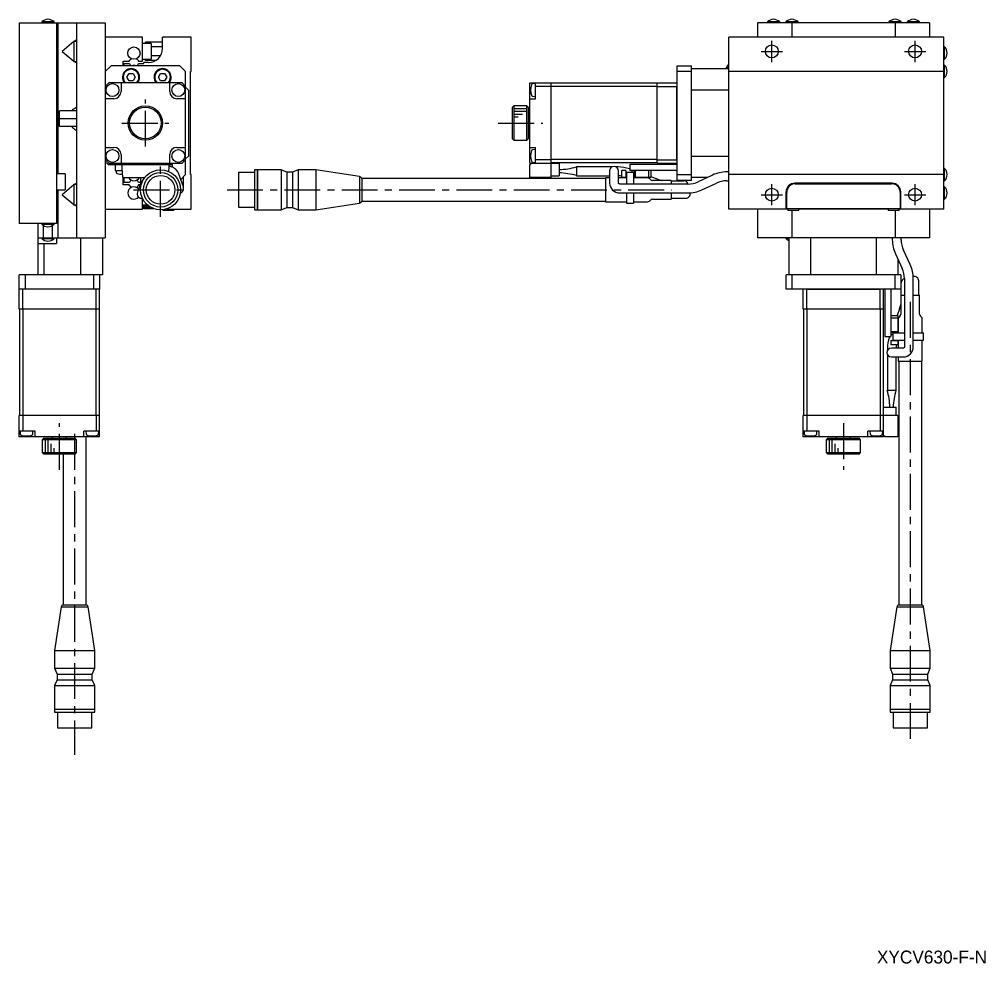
# Model space of a CAD drawing. Extents: x -272 to 411, y 17 to 421.
# Drawn here: x 73.4 to 410.7, y 16.9 to 346.5 of the extents above; entities that cross this region are included whole.
import ezdxf

# ---------------------------------------------------------------- set-up
doc = ezdxf.new("R2010")
doc.units = 0
doc.header["$LTSCALE"] = 10
doc.linetypes.add('CENTER', pattern=[2, 1.25, -0.25, 0.25, -0.25])
doc.layers.add('1', color=7, linetype='CONTINUOUS')
doc.styles.get("Standard").update_dxf_attribs({"font": 'FGP教科書体NT-M'})

msp = doc.modelspace()

# ---------------------------------------------------------------- linework, layer by layer
at = {"layer": '1', "color": 7, "linetype": 'CONTINUOUS'}
for p, q in [((73.433738, 345.288955), (73.433738, 275.288955)), ((73.433738, 345.288955), (103.433738, 345.288955)), ((85.583738, 345.581203), (81.283738, 345.581203)), ((81.283738, 345.581203), (81.283738, 345.288955)), ((85.583738, 345.288955), (85.583738, 345.581203)), ((86.433738, 345.288955), (86.433738, 275.288955)), ((86.933738, 292.538955), (86.933738, 345.288955)), ((93.433738, 345.288955), (93.433738, 270.288955)), ((103.433738, 345.288955), (103.433738, 270.288955)), ((331.049434, 345.288955), (331.049434, 340.288955)), ((391.049434, 345.288955), (331.049434, 345.288955)), ((338.799434, 345.581203), (334.499434, 345.581203)), ((334.499434, 345.581203), (334.499434, 345.288955)), ((338.799434, 345.288955), (338.799434, 345.581203)), ((345.199434, 345.581203), (340.899434, 345.581203)), ((340.899434, 345.581203), (340.899434, 345.288955)), ((343.049434, 345.288955), (343.049434, 340.288955)), ((345.199434, 345.288955), (345.199434, 345.581203)), ((381.199434, 345.581203), (376.899434, 345.581203)), ((376.899434, 345.581203), (376.899434, 345.288955)), ((379.049434, 345.288955), (379.049434, 340.288955)), ((381.199434, 345.288955), (381.199434, 345.581203)), ((387.599434, 345.581203), (383.299434, 345.581203)), ((383.299434, 345.581203), (383.299434, 345.288955)), ((387.599434, 345.288955), (387.599434, 345.581203)), ((391.049434, 345.288955), (391.049434, 340.288955)), ((92.43392, 338.694968), (88.433738, 335.288955)), ((93.433738, 338.788955), (92.433738, 338.788955)), ((92.433738, 338.788955), (92.433738, 331.788955)), ((93.311217, 339.188955), (92.562614, 338.789186)), ((93.433738, 339.030613), (93.311217, 339.188955)), ((116.433738, 340.288955), (103.433738, 340.288955)), ((116.433738, 331.888955), (116.433738, 340.288955)), ((119.433738, 338.038955), (116.433738, 338.038955)), ((123.433738, 338.464382), (117.433738, 338.464382)), ((117.433738, 338.038955), (117.433738, 338.464382)), ((119.433738, 338.038955), (119.433738, 332.538955)), ((133.433738, 340.288955), (123.433738, 340.288955)), ((123.433738, 336.388955), (123.433738, 340.288955)), ((133.433738, 328.288955), (133.433738, 340.288955)), ((396.049434, 340.288955), (321.049434, 340.288955)), ((321.049434, 280.288955), (321.049434, 340.288955)), ((396.049434, 280.288955), (396.049434, 340.288955)), ((88.433738, 335.288955), (92.433754, 331.883067)), ((123.433738, 336.876669), (119.433738, 336.876669)), ((396.341681, 336.838955), (396.049434, 336.838955)), ((396.341681, 332.538955), (396.341681, 336.838955)), ((92.433738, 331.788955), (93.433738, 331.788955)), ((92.562651, 331.788699), (93.311236, 331.388955)), ((93.311236, 331.388955), (93.433738, 331.547298)), ((109.633738, 331.888955), (111.825198, 331.888955)), ((109.633738, 330.288955), (109.633738, 331.888955)), ((109.933738, 331.088955), (109.933738, 330.288955)), ((109.933738, 331.088955), (111.897458, 331.088955)), ((111.825198, 331.888955), (112.033099, 332.249051)), ((114.834378, 332.249051), (115.042279, 331.888955)), ((114.970018, 331.088955), (116.933738, 331.088955)), ((115.042279, 331.888955), (116.433738, 331.888955)), ((116.433738, 332.538955), (119.433738, 332.538955)), ((116.933738, 331.088955), (116.933738, 331.388955)), ((118.433738, 331.388955), (116.933738, 331.388955)), ((117.433738, 332.113529), (117.433738, 332.538955)), ((121.023504, 332.113529), (117.433738, 332.113529)), ((122.649641, 333.701242), (119.433738, 333.701242)), ((396.049434, 332.538955), (396.341681, 332.538955)), ((105.433738, 330.288955), (103.433738, 328.288955)), ((129.433738, 330.288955), (105.433738, 330.288955)), ((110.990363, 326.288955), (111.71205, 327.538955)), ((111.71205, 327.538955), (113.155426, 327.538955)), ((113.155426, 327.538955), (113.877114, 326.288955)), ((121.990363, 326.288955), (122.71205, 327.538955)), ((122.71205, 327.538955), (124.155426, 327.538955)), ((124.155426, 327.538955), (124.877114, 326.288955)), ((131.433738, 328.288955), (129.433738, 330.288955)), ((131.433738, 292.288955), (131.433738, 328.288955)), ((133.133738, 328.288955), (133.433738, 328.288955)), ((133.133738, 292.288955), (133.133738, 328.288955)), ((303.049434, 330.288955), (308.049434, 330.288955)), ((303.049434, 290.288955), (303.049434, 330.288955)), ((308.049434, 328.288955), (303.049434, 328.288955)), ((308.049434, 290.288955), (308.049434, 330.288955)), ((308.049434, 329.288955), (321.049434, 329.288955)), ((320.757186, 330.438955), (320.757186, 329.288955)), ((321.049434, 330.438955), (320.757186, 330.438955)), ((396.049434, 328.288955), (321.049434, 328.288955)), ((396.341681, 330.438955), (396.049434, 330.438955)), ((396.341681, 326.138955), (396.341681, 330.438955)), ((104.633738, 324.288955), (103.433738, 323.088955)), ((130.233738, 324.288955), (104.633738, 324.288955)), ((108.933738, 324.288955), (108.933738, 321.288955)), ((111.71205, 325.038955), (110.990363, 326.288955)), ((113.155426, 325.038955), (111.71205, 325.038955)), ((113.877114, 326.288955), (113.155426, 325.038955)), ((122.71205, 325.038955), (121.990363, 326.288955)), ((124.155426, 325.038955), (122.71205, 325.038955)), ((124.877114, 326.288955), (124.155426, 325.038955)), ((125.933738, 321.288955), (125.933738, 324.288955)), ((131.433738, 323.088955), (130.233738, 324.288955)), ((251.549434, 296.288955), (251.549434, 324.288955)), ((251.549434, 324.288955), (259.049434, 324.288955)), ((253.549434, 324.038955), (252.564154, 323.952755)), ((253.549434, 318.788955), (253.549434, 324.288955)), ((259.049434, 291.288955), (259.049434, 324.288955)), ((296.049434, 324.188955), (259.049434, 324.188955)), ((296.049434, 324.288955), (303.049434, 324.288955)), ((296.049434, 296.288955), (296.049434, 324.288955)), ((396.049434, 326.138955), (396.341681, 326.138955)), ((132.433738, 321.788955), (131.433738, 322.788955)), ((132.433738, 321.788955), (132.433738, 298.788955)), ((259.049434, 323.088955), (253.549434, 323.088955)), ((296.049434, 323.047534), (259.049434, 323.047534)), ((296.049434, 323.088955), (302.949434, 323.088955)), ((302.949434, 323.088955), (303.049434, 323.188955)), ((302.949434, 297.488955), (302.949434, 323.088955)), ((321.049434, 321.788955), (308.049434, 321.788955)), ((106.433738, 318.788955), (103.433738, 318.788955)), ((131.433738, 318.788955), (128.433738, 318.788955)), ((251.549434, 318.788955), (253.549434, 318.788955)), ((252.564154, 319.625156), (253.549434, 319.538955)), ((93.433738, 314.538955), (87.433738, 314.538955)), ((87.433738, 309.038955), (87.433738, 314.538955)), ((93.311221, 315.688955), (93.176553, 315.658938)), ((93.433738, 315.530613), (93.311221, 315.688955)), ((246.049434, 316.288955), (245.549434, 315.788955)), ((245.549434, 304.788955), (245.549434, 315.788955)), ((246.049434, 316.288955), (246.049434, 304.288955)), ((250.549434, 316.288955), (246.049434, 316.288955)), ((250.549434, 304.288955), (250.549434, 316.288955)), ((251.049434, 315.788955), (250.549434, 316.288955)), ((251.049434, 315.788955), (251.049434, 304.788955)), ((93.433738, 311.788955), (87.433738, 311.788955)), ((251.549434, 312.788955), (251.049434, 312.788955)), ((93.433738, 309.038955), (87.433738, 309.038955)), ((93.082598, 307.959936), (93.215602, 307.905676)), ((93.215602, 307.905676), (93.31122, 307.888955)), ((93.31122, 307.888955), (93.433738, 308.047298)), ((251.049434, 307.788955), (251.549434, 307.788955)), ((245.549434, 304.788955), (246.049434, 304.288955)), ((246.049434, 304.288955), (250.549434, 304.288955)), ((250.549434, 304.288955), (251.049434, 304.788955)), ((103.433738, 301.788955), (106.433738, 301.788955)), ((128.433738, 301.788955), (131.433738, 301.788955)), ((251.549434, 301.788955), (253.549434, 301.788955)), ((253.549434, 301.038955), (252.564154, 300.952755)), ((253.549434, 296.288955), (253.549434, 301.788955)), ((103.433738, 297.488955), (104.633738, 296.288955)), ((103.433738, 296.788955), (104.433738, 295.788955)), ((108.933738, 299.288955), (108.933738, 296.288955)), ((125.933738, 296.288955), (125.933738, 299.288955)), ((130.233738, 296.288955), (131.433738, 297.488955)), ((131.433738, 297.788955), (132.433738, 298.788955)), ((259.049434, 297.488955), (253.549434, 297.488955)), ((296.049434, 297.530377), (259.049434, 297.530377)), ((296.049434, 297.488955), (302.949434, 297.488955)), ((303.049434, 297.388955), (302.949434, 297.488955)), ((308.049434, 298.788955), (321.049434, 298.788955)), ((104.433738, 295.788955), (126.933738, 295.788955)), ((104.633738, 296.288955), (130.233738, 296.288955)), ((106.933738, 295.788955), (106.933738, 293.788955)), ((106.933738, 293.788955), (109.358555, 293.788955)), ((107.183738, 293.788955), (107.243474, 293.106168)), ((109.533378, 291.288955), (109.183738, 296.288955)), ((125.683738, 296.288955), (125.483559, 293.426229)), ((125.610192, 295.120775), (125.602051, 295.120775)), ((126.933738, 294.864819), (126.933738, 295.788955)), ((155.463646, 293.988954), (155.463646, 279.988956)), ((156.463648, 293.988954), (155.463646, 293.988954)), ((156.463648, 293.988954), (156.463648, 279.988956)), ((156.513648, 293.988954), (156.463648, 293.938954)), ((156.513648, 293.988954), (156.513648, 279.988956)), ((164.770648, 293.988954), (156.513648, 293.988954)), ((164.770648, 293.988954), (164.770648, 279.988956)), ((166.770648, 293.138955), (164.770648, 293.988954)), ((170.770648, 293.988954), (168.770648, 293.138955)), ((170.770648, 293.988954), (170.770648, 279.988956)), ((176.963647, 293.988954), (170.770648, 293.988954)), ((176.963647, 293.988954), (176.963647, 279.988956)), ((192.19763, 291.673281), (176.963647, 293.988954)), ((251.549434, 296.288955), (261.849434, 296.288955)), ((251.549434, 291.288955), (251.549434, 295.788955)), ((251.549434, 295.788955), (251.849434, 295.788955)), ((251.849434, 296.288955), (251.849434, 295.788955)), ((252.564154, 296.625156), (253.549434, 296.538955)), ((296.049434, 296.388955), (259.049434, 296.388955)), ((261.849434, 296.288955), (261.849434, 291.888955)), ((267.849434, 294.988955), (267.849434, 291.863955)), ((280.306982, 294.963955), (267.849434, 294.963955)), ((279.436356, 293.570775), (279.436356, 289.342158)), ((282.386164, 294.963955), (281.665729, 294.963955)), ((282.536356, 289.342158), (282.536356, 293.570775)), ((283.649434, 291.288955), (283.649434, 293.788955)), ((285.149434, 293.788955), (283.649434, 293.788955)), ((285.149434, 293.788955), (285.149434, 291.288955)), ((286.549434, 294.189902), (286.336496, 294.267405)), ((286.549434, 295.788955), (286.549434, 293.788955)), ((303.049434, 295.788955), (286.549434, 295.788955)), ((303.049434, 293.788955), (286.549434, 293.788955)), ((287.249434, 293.788955), (287.249434, 293.058955)), ((287.949434, 293.788955), (287.949434, 291.288955)), ((288.364755, 293.788955), (288.364755, 291.288955)), ((293.032189, 293.788955), (293.032189, 291.288955)), ((293.849434, 293.788955), (293.849434, 291.288955)), ((296.049434, 296.288955), (303.049434, 296.288955)), ((396.341681, 294.438955), (396.049434, 294.438955)), ((396.341681, 290.138955), (396.341681, 294.438955)), ((89.433738, 292.538955), (86.433738, 292.538955)), ((89.433738, 292.538955), (89.433738, 287.038955)), ((109.533372, 291.288955), (117.210154, 291.288955)), ((109.633738, 288.688955), (109.633738, 291.288955)), ((109.933738, 291.288955), (109.933738, 289.488955)), ((115.683739, 291.288955), (115.683739, 288.932054)), ((130.690262, 287.992904), (128.946102, 292.784946)), ((129.742271, 290.597488), (131.433738, 292.288955)), ((130.783738, 287.462773), (130.783738, 291.638956)), ((133.433738, 292.288955), (133.133738, 292.288955)), ((133.433738, 280.288955), (133.433738, 292.288955)), ((149.963645, 292.988953), (149.963645, 280.988957)), ((155.463646, 292.988953), (149.963645, 292.988953)), ((166.770648, 293.138955), (166.770648, 280.838955)), ((168.770648, 293.138955), (166.770648, 293.138955)), ((168.770648, 293.138955), (168.770648, 280.838955)), ((192.19763, 291.673281), (192.19763, 282.30463)), ((192.921304, 290.988955), (192.921304, 282.988955)), ((277.963647, 290.988955), (192.921304, 290.988955)), ((259.049434, 291.288955), (251.549434, 291.288955)), ((259.049434, 291.888955), (261.849434, 291.888955)), ((267.849434, 291.863955), (279.436356, 291.863955)), ((277.963647, 291.188955), (277.963647, 282.788955)), ((279.436356, 291.188955), (277.963647, 291.188955)), ((285.299434, 291.188955), (282.536356, 291.188955)), ((285.299434, 291.288955), (283.649434, 291.288955)), ((285.149434, 292.558955), (285.299434, 292.558955)), ((285.299434, 291.358955), (285.149434, 291.358955)), ((287.494309, 293.058955), (285.299434, 293.058955)), ((285.299434, 293.058955), (285.299434, 289.012773)), ((287.799434, 292.94368), (287.494309, 293.058955)), ((287.799434, 292.94368), (287.799434, 289.012773)), ((287.949434, 291.358955), (287.799434, 291.358955)), ((293.849434, 291.288955), (287.799434, 291.288955)), ((292.649434, 291.188955), (287.799434, 291.188955)), ((293.670754, 290.581849), (293.35654, 290.896062)), ((296.17833, 290.685271), (293.849434, 291.53292)), ((300.963647, 290.288955), (294.377861, 290.288955)), ((300.963647, 290.288955), (300.963647, 289.012773)), ((300.963647, 290.175673), (305.30513, 290.175673)), ((303.049434, 292.288955), (308.049434, 292.288955)), ((308.049434, 290.288955), (303.049434, 290.288955)), ((313.524018, 291.288955), (308.049434, 291.288955)), ((315.385139, 292.15681), (310.340533, 289.804472)), ((321.049434, 293.238955), (320.26638, 293.238955)), ((320.26638, 290.138955), (321.049434, 290.138955)), ((396.049434, 292.288955), (321.049434, 292.288955)), ((396.049434, 290.138955), (396.341681, 290.138955)), ((86.433738, 287.038955), (89.433738, 287.038955)), ((86.933738, 270.288955), (86.933738, 287.038955)), ((92.433959, 288.694997), (88.433738, 285.288955)), ((93.433738, 288.788955), (92.433738, 288.788955)), ((92.433738, 288.788955), (92.433738, 281.788955)), ((93.311221, 289.188955), (92.562534, 288.789128)), ((93.433738, 289.030613), (93.311221, 289.188955)), ((111.825198, 288.688955), (109.633738, 288.688955)), ((111.897458, 289.488955), (109.933738, 289.488955)), ((112.033099, 288.32886), (111.825198, 288.688955)), ((115.518461, 288.508077), (114.646912, 286.113519)), ((115.042279, 288.688955), (114.834378, 288.32886)), ((115.683739, 289.488955), (114.970018, 289.488955)), ((115.586271, 288.688955), (115.042279, 288.688955)), ((282.537764, 289.31749), (282.536356, 289.342158)), ((282.541894, 289.293258), (282.537764, 289.31749)), ((282.54778, 289.271976), (282.541894, 289.293258)), ((282.55494, 289.252745), (282.54778, 289.271976)), ((282.563119, 289.235031), (282.55494, 289.252745)), ((282.572162, 289.218513), (282.563119, 289.235031)), ((282.581962, 289.202987), (282.572162, 289.218513)), ((282.592442, 289.188323), (282.581962, 289.202987)), ((282.603537, 289.174432), (282.592442, 289.188323)), ((282.615193, 289.161251), (282.603537, 289.174432)), ((282.627367, 289.148735), (282.615193, 289.161251)), ((282.640016, 289.136852), (282.627367, 289.148735)), ((282.653105, 289.125576), (282.640016, 289.136852)), ((282.666602, 289.114886), (282.653105, 289.125576)), ((282.680476, 289.104769), (282.666602, 289.114886)), ((282.6947, 289.095212), (282.680476, 289.104769)), ((282.709249, 289.086204), (282.6947, 289.095212)), ((282.724099, 289.077738), (282.709249, 289.086204)), ((282.739227, 289.069806), (282.724099, 289.077738)), ((282.754613, 289.062403), (282.739227, 289.069806)), ((282.770237, 289.055524), (282.754613, 289.062403)), ((282.786079, 289.049165), (282.770237, 289.055524)), ((282.802123, 289.043324), (282.786079, 289.049165)), ((282.81835, 289.037997), (282.802123, 289.043324)), ((282.834744, 289.033183), (282.81835, 289.037997)), ((282.851288, 289.028879), (282.834744, 289.033183)), ((282.867967, 289.025085), (282.851288, 289.028879)), ((282.884766, 289.0218), (282.867967, 289.025085)), ((282.901669, 289.019023), (282.884766, 289.0218)), ((282.918663, 289.016755), (282.901669, 289.019023)), ((282.935731, 289.014995), (282.918663, 289.016755)), ((282.95286, 289.013744), (282.935731, 289.014995)), ((282.970036, 289.013003), (282.95286, 289.013744)), ((282.986356, 289.012773), (282.970036, 289.013003)), ((306.769409, 289.012773), (282.986356, 289.012773)), ((311.65065, 286.994918), (316.695256, 289.347256)), ((378.049434, 289.288955), (344.049434, 289.288955)), ((344.249434, 289.088955), (377.849434, 289.088955)), ((396.341681, 288.038955), (396.049434, 288.038955)), ((396.341681, 283.738955), (396.341681, 288.038955)), ((88.433738, 285.288955), (92.433987, 281.882893)), ((116.388299, 284.033388), (116.103436, 284.033388)), ((116.433738, 280.288955), (116.433738, 283.937729)), ((282.986356, 285.912773), (306.769409, 285.912773)), ((285.299434, 285.912773), (285.299434, 282.388955)), ((287.799434, 285.912773), (287.799434, 282.388955)), ((293.35654, 283.081849), (293.670754, 283.396062)), ((294.377861, 283.688955), (300.963647, 283.688955)), ((300.963647, 285.912773), (300.963647, 283.688955)), ((300.963647, 284.033388), (305.986356, 284.033388)), ((341.049434, 280.288955), (341.049434, 286.288955)), ((341.249434, 280.388955), (341.249434, 286.088955)), ((380.849434, 286.088955), (380.849434, 280.388955)), ((381.049434, 280.288955), (381.049434, 286.288955)), ((396.049434, 283.738955), (396.341681, 283.738955)), ((92.433738, 281.788955), (93.433738, 281.788955)), ((92.56256, 281.788764), (93.31122, 281.388955)), ((93.31122, 281.388955), (93.433738, 281.547298)), ((103.433738, 280.288955), (116.433738, 280.288955)), ((116.433738, 281.788955), (118.04759, 281.788955)), ((116.433738, 281.288955), (118.67049, 281.288955)), ((116.933738, 280.388955), (116.933738, 280.888955)), ((116.933738, 280.888955), (119.300084, 280.888955)), ((120.401361, 280.388955), (116.933738, 280.388955)), ((123.533738, 280.034821), (123.533738, 279.788955)), ((124.761048, 280.288955), (133.433738, 280.288955)), ((127.333738, 279.788955), (127.333738, 280.288955)), ((149.963645, 280.988957), (155.463646, 280.988957)), ((155.463646, 279.988956), (156.463648, 279.988956)), ((156.463648, 280.038956), (156.513648, 279.988956)), ((156.513648, 279.988956), (164.770648, 279.988956)), ((164.770648, 279.988956), (166.770648, 280.838955)), ((166.770648, 280.838955), (168.770648, 280.838955)), ((168.770648, 280.838955), (170.770648, 279.988956)), ((170.770648, 279.988956), (176.963647, 279.988956)), ((176.963647, 279.988956), (192.19763, 282.30463)), ((192.921304, 282.988955), (277.963647, 282.988955)), ((277.963647, 282.788955), (285.299434, 282.788955)), ((285.299434, 282.388955), (287.799434, 282.388955)), ((287.799434, 282.788955), (292.649434, 282.788955)), ((341.649434, 280.288955), (321.049434, 280.288955)), ((331.049434, 280.288955), (331.049434, 270.288955)), ((341.049434, 280.888955), (341.249434, 280.888955)), ((380.849434, 280.388955), (341.249434, 280.388955)), ((341.649434, 280.388955), (341.649434, 279.788955)), ((345.449434, 279.788955), (345.449434, 280.388955)), ((376.649434, 280.288955), (345.449434, 280.288955)), ((371.049434, 280.288955), (371.049434, 280.388955)), ((376.649434, 280.388955), (376.649434, 279.788955)), ((380.449434, 279.788955), (380.449434, 280.388955)), ((396.049434, 280.288955), (380.449434, 280.288955)), ((380.849434, 280.888955), (381.049434, 280.888955)), ((380.949434, 280.688955), (380.849434, 280.688955)), ((380.949434, 280.688955), (380.949434, 280.888955)), ((391.049434, 280.288955), (391.049434, 270.288955)), ((127.333738, 279.788955), (123.533738, 279.788955)), ((345.449434, 279.788955), (341.649434, 279.788955)), ((343.049434, 279.788955), (343.049434, 270.288955)), ((380.449434, 279.788955), (376.649434, 279.788955)), ((379.049434, 279.788955), (379.049434, 270.288955)), ((86.433738, 275.288955), (73.433738, 275.288955)), ((79.933738, 275.288955), (79.933738, 257.288955)), ((81.283738, 275.288955), (81.283738, 274.996708)), ((81.283738, 274.996708), (85.583738, 274.996708)), ((81.897458, 270.288955), (81.897458, 274.512166)), ((84.970018, 270.288955), (84.970018, 274.512166)), ((85.583738, 274.996708), (85.583738, 275.288955)), ((79.933738, 270.288955), (103.433738, 270.288955)), ((81.283738, 270.288955), (81.283738, 269.996708)), ((81.283738, 269.996708), (85.583738, 269.996708)), ((85.583738, 269.996708), (85.583738, 270.288955)), ((86.433738, 270.288955), (86.433738, 268.288955)), ((94.933738, 257.288955), (94.933738, 270.288955)), ((102.433738, 270.288955), (102.433738, 257.288955)), ((391.049434, 270.288955), (331.049434, 270.288955)), ((340.899434, 270.288955), (340.899434, 269.996708)), ((340.899434, 269.996708), (342.049434, 269.996708)), ((342.049434, 257.288955), (342.049434, 270.288955)), ((349.549434, 270.288955), (349.549434, 257.288955)), ((372.549434, 257.288955), (372.549434, 270.288955)), ((378.099434, 270.288955), (378.099434, 269.505902)), ((381.199434, 269.505902), (381.199434, 270.288955)), ((79.933738, 268.288955), (86.433738, 268.288955)), ((81.933738, 268.288955), (81.933738, 257.288955)), ((379.181579, 264.624661), (381.533917, 259.580055)), ((384.343471, 260.890172), (381.991133, 265.934778)), ((380.049434, 262.76354), (380.049434, 257.288955)), ((73.433738, 252.288955), (73.433738, 257.288955)), ((102.433738, 257.288955), (73.433738, 257.288955)), ((75.433738, 257.288955), (75.433738, 252.288955)), ((99.433738, 252.288955), (99.433738, 257.288955)), ((101.433738, 257.288955), (101.433738, 252.288955)), ((341.049434, 252.288955), (341.049434, 257.288955)), ((381.049434, 257.288955), (341.049434, 257.288955)), ((343.049434, 257.288955), (343.049434, 252.288955)), ((379.049434, 252.288955), (379.049434, 257.288955)), ((381.049434, 257.288955), (381.049434, 252.288955)), ((381.162716, 250.203169), (381.162716, 254.544652)), ((382.325616, 256.008931), (382.325616, 232.225878)), ((385.425616, 232.225878), (385.425616, 256.008931)), ((387.305001, 250.203169), (387.305001, 255.225878)), ((73.533738, 252.288955), (73.433738, 252.188955)), ((101.433738, 252.288955), (73.433738, 252.288955)), ((73.433738, 245.288955), (73.433738, 252.188955)), ((74.633738, 245.288955), (74.633738, 252.288955)), ((100.233738, 245.288955), (100.233738, 252.288955)), ((101.433738, 252.188955), (101.333738, 252.288955)), ((101.433738, 245.288955), (101.433738, 252.188955)), ((381.049434, 252.288955), (341.049434, 252.288955)), ((347.049434, 245.288955), (347.049434, 252.288955)), ((348.249434, 252.188955), (348.149434, 252.288955)), ((348.249434, 245.288955), (348.249434, 252.188955)), ((373.849434, 252.188955), (348.249434, 252.188955)), ((373.949434, 252.288955), (373.849434, 252.188955)), ((373.849434, 245.288955), (373.849434, 252.188955)), ((375.049434, 245.288955), (375.049434, 252.288955)), ((375.549434, 252.288955), (375.549434, 235.788955)), ((377.549434, 252.288955), (377.549434, 235.788955)), ((381.049434, 250.203169), (382.325616, 250.203169)), ((381.049434, 250.203169), (381.049434, 243.617383)), ((385.425616, 250.203169), (387.649434, 250.203169)), ((387.649434, 243.617383), (387.649434, 250.203169)), ((101.433738, 245.288955), (73.433738, 245.288955)), ((73.533738, 245.288955), (73.533738, 208.288955)), ((74.67516, 245.288955), (74.67516, 208.288955)), ((100.192317, 245.288955), (100.192317, 208.288955)), ((101.333738, 245.288955), (101.333738, 208.288955)), ((375.049434, 245.288955), (347.049434, 245.288955)), ((347.149434, 245.288955), (347.149434, 208.288955)), ((348.290855, 245.288955), (348.290855, 208.288955)), ((373.808012, 245.288955), (373.808012, 208.288955)), ((374.949434, 245.288955), (374.949434, 208.288955)), ((377.549434, 243.088955), (380.049434, 243.088955)), ((380.653118, 245.417852), (379.805469, 243.088955)), ((380.049434, 243.088955), (380.049434, 237.038955)), ((380.75654, 242.910276), (380.442327, 242.596062)), ((388.25654, 242.596062), (387.942327, 242.910276)), ((377.549434, 242.27171), (380.049434, 242.27171)), ((380.149434, 241.888955), (380.149434, 237.038955)), ((388.549434, 237.038955), (388.549434, 241.888955)), ((377.549434, 237.604277), (380.049434, 237.604277)), ((377.549434, 237.188955), (380.049434, 237.188955)), ((377.549434, 236.488955), (378.279434, 236.488955)), ((378.394709, 237.038955), (378.279434, 236.733831)), ((378.279434, 236.733831), (378.279434, 234.538955)), ((378.394709, 237.038955), (382.325616, 237.038955)), ((379.979434, 237.188955), (379.979434, 237.038955)), ((385.425616, 237.038955), (388.949434, 237.038955)), ((388.949434, 234.538955), (388.949434, 237.038955)), ((375.549434, 235.788955), (377.549434, 235.788955)), ((377.148487, 235.788955), (377.070984, 235.576018)), ((377.549434, 234.388955), (380.049434, 234.388955)), ((377.549434, 234.388955), (377.549434, 232.888955)), ((380.049434, 232.888955), (377.549434, 232.888955)), ((378.279434, 234.538955), (382.325616, 234.538955)), ((378.779434, 234.388955), (378.779434, 234.538955)), ((379.979434, 234.538955), (379.979434, 234.388955)), ((380.049434, 234.538955), (380.049434, 232.888955)), ((380.149434, 234.538955), (380.149434, 231.775878)), ((385.425616, 234.538955), (388.949434, 234.538955)), ((388.549434, 227.203169), (388.549434, 234.538955)), ((376.374434, 231.625686), (376.374434, 230.905251)), ((376.374434, 229.546504), (376.374434, 217.088955)), ((381.996231, 231.775878), (377.767614, 231.775878)), ((382.020899, 231.777286), (381.996231, 231.775878)), ((382.045131, 231.781416), (382.020899, 231.777286)), ((382.066413, 231.787302), (382.045131, 231.781416)), ((382.085644, 231.794462), (382.066413, 231.787302)), ((382.103358, 231.802641), (382.085644, 231.794462)), ((382.119876, 231.811683), (382.103358, 231.802641)), ((382.135402, 231.821484), (382.119876, 231.811683)), ((382.150066, 231.831964), (382.135402, 231.821484)), ((382.163957, 231.843059), (382.150066, 231.831964)), ((382.177138, 231.854715), (382.163957, 231.843059)), ((382.189654, 231.866889), (382.177138, 231.854715)), ((382.201537, 231.879538), (382.189654, 231.866889)), ((382.212814, 231.892627), (382.201537, 231.879538)), ((382.223503, 231.906124), (382.212814, 231.892627)), ((382.23362, 231.919998), (382.223503, 231.906124)), ((382.243177, 231.934222), (382.23362, 231.919998)), ((382.252185, 231.948771), (382.243177, 231.934222)), ((382.260651, 231.963621), (382.252185, 231.948771)), ((382.268583, 231.978749), (382.260651, 231.963621)), ((382.275986, 231.994135), (382.268583, 231.978749)), ((382.282865, 232.009759), (382.275986, 231.994135)), ((382.289224, 232.025601), (382.282865, 232.009759)), ((382.295065, 232.041645), (382.289224, 232.025601)), ((382.300392, 232.057872), (382.295065, 232.041645)), ((382.305206, 232.074266), (382.300392, 232.057872)), ((382.30951, 232.09081), (382.305206, 232.074266)), ((382.313304, 232.107489), (382.30951, 232.09081)), ((382.316589, 232.124288), (382.313304, 232.107489)), ((382.319366, 232.141191), (382.316589, 232.124288)), ((382.321634, 232.158184), (382.319366, 232.141191)), ((382.323394, 232.175253), (382.321634, 232.158184)), ((382.324645, 232.192382), (382.323394, 232.175253)), ((382.325386, 232.209558), (382.324645, 232.192382)), ((382.325616, 232.225878), (382.325386, 232.209558)), ((377.767614, 228.675878), (381.996231, 228.675878)), ((379.474434, 217.088955), (379.474434, 228.675878)), ((380.149434, 228.675878), (380.149434, 227.203169)), ((380.149434, 227.203169), (388.549434, 227.203169)), ((380.349434, 227.203169), (380.349434, 142.160825)), ((388.349434, 142.160825), (388.349434, 227.203169)), ((376.349434, 217.088955), (379.474434, 217.088955)), ((375.049434, 211.088955), (379.449434, 211.088955)), ((375.049434, 200.788955), (375.049434, 211.088955)), ((379.449434, 208.288955), (379.449434, 211.088955)), ((73.433738, 200.788955), (73.433738, 208.288955)), ((101.433738, 208.288955), (73.433738, 208.288955)), ((74.633738, 208.288955), (74.633738, 202.788955)), ((100.233738, 208.288955), (100.233738, 202.788955)), ((101.433738, 200.788955), (101.433738, 208.288955)), ((380.049434, 208.288955), (347.049434, 208.288955)), ((347.049434, 200.788955), (347.049434, 208.288955)), ((348.249434, 208.288955), (348.249434, 202.788955)), ((373.849434, 208.288955), (373.849434, 202.788955)), ((380.049434, 208.288955), (380.049434, 200.788955)), ((78.933738, 202.788955), (73.433738, 202.788955)), ((73.683738, 202.788955), (73.769939, 201.803676)), ((78.097537, 201.803676), (78.183738, 202.788955)), ((78.933738, 200.788955), (78.933738, 202.788955)), ((95.933738, 200.788955), (95.933738, 202.788955)), ((101.433738, 202.788955), (95.933738, 202.788955)), ((96.683738, 202.788955), (96.769939, 201.803676)), ((101.097537, 201.803676), (101.183738, 202.788955)), ((352.549434, 202.788955), (347.049434, 202.788955)), ((347.299434, 202.788955), (347.385634, 201.803676)), ((351.713233, 201.803676), (351.799434, 202.788955)), ((352.549434, 200.788955), (352.549434, 202.788955)), ((369.549434, 200.788955), (369.549434, 202.788955)), ((375.049434, 202.788955), (369.549434, 202.788955)), ((370.299434, 202.788955), (370.385634, 201.803676)), ((374.713233, 201.803676), (374.799434, 202.788955)), ((101.433738, 200.788955), (73.433738, 200.788955)), ((81.933738, 200.288955), (81.433738, 199.788955)), ((81.433738, 199.788955), (81.433738, 195.288955)), ((93.433738, 199.788955), (81.433738, 199.788955)), ((81.933738, 200.288955), (92.933738, 200.288955)), ((84.933738, 200.788955), (84.933738, 200.288955)), ((89.933738, 200.288955), (89.933738, 200.788955)), ((93.433738, 199.788955), (92.933738, 200.288955)), ((93.433738, 195.288955), (93.433738, 199.788955)), ((96.733738, 142.160825), (96.733738, 200.788955)), ((375.049434, 200.788955), (347.049434, 200.788955)), ((355.549434, 200.288955), (355.049434, 199.788955)), ((367.049434, 199.788955), (355.049434, 199.788955)), ((355.049434, 199.788955), (355.049434, 195.288955)), ((355.549434, 200.288955), (366.549434, 200.288955)), ((358.549434, 200.788955), (358.549434, 200.288955)), ((363.549434, 200.288955), (363.549434, 200.788955)), ((367.049434, 199.788955), (366.549434, 200.288955)), ((367.049434, 195.288955), (367.049434, 199.788955)), ((375.049434, 201.088955), (375.549434, 201.088955)), ((375.549434, 200.788955), (375.549434, 201.088955)), ((380.049434, 200.788955), (375.549434, 200.788955)), ((81.433738, 195.288955), (81.933738, 194.788955)), ((81.433738, 195.288955), (93.433738, 195.288955)), ((92.933738, 194.788955), (81.933738, 194.788955)), ((88.733738, 194.788955), (88.733738, 142.160825)), ((92.933738, 194.788955), (93.433738, 195.288955)), ((355.049434, 195.288955), (367.049434, 195.288955)), ((355.049434, 195.288955), (355.549434, 194.788955)), ((366.549434, 194.788955), (355.549434, 194.788955)), ((366.549434, 194.788955), (367.049434, 195.288955)), ((88.733738, 142.160825), (96.733738, 142.160825)), ((380.349434, 142.160825), (388.349434, 142.160825)), ((88.049413, 141.437152), (85.733739, 126.203169)), ((88.049413, 141.437152), (97.418064, 141.437152)), ((99.733737, 126.203169), (97.418064, 141.437152)), ((379.665108, 141.437152), (377.349435, 126.203169)), ((379.665108, 141.437152), (389.033759, 141.437152)), ((391.349433, 126.203169), (389.033759, 141.437152)), ((85.733739, 126.203169), (99.733737, 126.203169)), ((85.733739, 126.203169), (85.733739, 120.01017)), ((99.733737, 120.01017), (99.733737, 126.203169)), ((377.349435, 126.203169), (391.349433, 126.203169)), ((377.349435, 126.203169), (377.349435, 120.01017)), ((391.349433, 120.01017), (391.349433, 126.203169)), ((85.733739, 120.01017), (99.733737, 120.01017)), ((85.733739, 120.01017), (86.583738, 118.01017)), ((98.883738, 118.01017), (99.733737, 120.01017)), ((377.349435, 120.01017), (391.349433, 120.01017)), ((377.349435, 120.01017), (378.199434, 118.01017)), ((390.499434, 118.01017), (391.349433, 120.01017)), ((86.583738, 116.01017), (85.733739, 114.01017)), ((86.583738, 118.01017), (98.883738, 118.01017)), ((86.583738, 118.01017), (86.583738, 116.01017)), ((86.583738, 116.01017), (98.883738, 116.01017)), ((98.883738, 116.01017), (98.883738, 118.01017)), ((99.733737, 114.01017), (98.883738, 116.01017)), ((378.199434, 116.01017), (377.349435, 114.01017)), ((378.199434, 118.01017), (390.499434, 118.01017)), ((378.199434, 118.01017), (378.199434, 116.01017)), ((378.199434, 116.01017), (390.499434, 116.01017)), ((390.499434, 116.01017), (390.499434, 118.01017)), ((391.349433, 114.01017), (390.499434, 116.01017)), ((85.733739, 114.01017), (99.733737, 114.01017)), ((85.733739, 114.01017), (85.733739, 105.75317)), ((99.733737, 105.75317), (99.733737, 114.01017)), ((377.349435, 114.01017), (391.349433, 114.01017)), ((377.349435, 114.01017), (377.349435, 105.75317)), ((391.349433, 105.75317), (391.349433, 114.01017)), ((85.733739, 105.75317), (99.733737, 105.75317)), ((85.733739, 105.75317), (85.783739, 105.70317)), ((85.733739, 105.70317), (99.733737, 105.70317)), ((85.733739, 105.70317), (85.733739, 104.703168)), ((85.733739, 104.703168), (99.733737, 104.703168)), ((86.73374, 104.703168), (86.73374, 99.203167)), ((98.733736, 99.203167), (98.733736, 104.703168)), ((99.683737, 105.70317), (99.733737, 105.75317)), ((99.733737, 104.703168), (99.733737, 105.70317)), ((377.349435, 105.75317), (391.349433, 105.75317)), ((377.349435, 105.75317), (377.399435, 105.70317)), ((377.349435, 105.70317), (391.349433, 105.70317)), ((377.349435, 105.70317), (377.349435, 104.703168)), ((377.349435, 104.703168), (391.349433, 104.703168)), ((378.349436, 104.703168), (378.349436, 99.203167)), ((390.349432, 99.203167), (390.349432, 104.703168)), ((391.299433, 105.70317), (391.349433, 105.75317)), ((391.349433, 104.703168), (391.349433, 105.70317)), ((86.73374, 99.203167), (98.733736, 99.203167)), ((378.349436, 99.203167), (390.349432, 99.203167))]:
    msp.add_line(p, q, dxfattribs=at)
at = {"layer": '1', "color": 4, "linetype": 'CENTER'}
for p, q in [((336.049434, 331.588955), (336.049434, 338.988955)), ((386.049434, 331.588955), (386.049434, 338.988955)), ((332.349434, 335.288955), (339.749434, 335.288955)), ((382.349434, 335.288955), (389.749434, 335.288955)), ((117.433738, 302.088955), (117.433738, 318.488955)), ((109.233738, 310.288955), (125.633738, 310.288955)), ((240.586389, 310.288955), (256.155851, 310.288955)), ((122.733738, 277.588957), (122.733738, 296.388954)), ((113.33374, 286.988955), (132.133737, 286.988955)), ((145.967824, 286.988955), (301.09016, 286.988955)), ((336.049434, 281.588955), (336.049434, 288.988955)), ((386.049434, 281.588955), (386.049434, 288.988955)), ((332.349434, 285.288955), (339.749434, 285.288955)), ((382.349434, 285.288955), (389.749434, 285.288955)), ((384.349434, 247.846061), (384.349434, 92.846061)), ((87.433738, 189.281514), (87.433738, 205.528925)), ((361.049434, 205.528925), (361.049434, 189.281514)), ((92.733738, 201.798961), (92.733738, 89.85875))]:
    msp.add_line(p, q, dxfattribs=at)
at = {"layer": '1', "color": 9, "linetype": 'CONTINUOUS'}
for p, q in [((250.549434, 315.288955), (246.049434, 315.288955)), ((250.549434, 314.288955), (246.049434, 314.288955)), ((249.049434, 313.288955), (246.049434, 313.288955)), ((247.549434, 312.288955), (246.049434, 312.288955)), ((82.433738, 199.788955), (82.433738, 195.288955)), ((83.433738, 199.788955), (83.433738, 195.288955)), ((356.049434, 199.788955), (356.049434, 195.288955)), ((357.049434, 199.788955), (357.049434, 195.288955)), ((84.433738, 198.288955), (84.433738, 195.288955)), ((85.433738, 196.788955), (85.433738, 195.288955)), ((358.049434, 198.288955), (358.049434, 195.288955)), ((359.049434, 196.788955), (359.049434, 195.288955))]:
    msp.add_line(p, q, dxfattribs=at)
at = {"layer": '1', "color": 7, "linetype": 'CONTINUOUS'}
for centre, radius in [((336.049434, 335.288955), 2.25), ((386.049434, 335.288955), 2.25), ((113.433738, 334.688955), 2.15), ((105.933738, 321.788955), 2.25), ((128.933738, 321.788955), 2.25), ((117.433738, 310.288955), 6), ((117.433738, 310.288955), 5.5), ((105.933738, 298.788955), 2.25), ((128.933738, 298.788955), 2.25), ((122.733738, 286.988955), 6.999999), ((122.733738, 286.988955), 5.999998), ((122.733738, 286.988955), 5), ((336.049434, 285.288955), 2.25), ((386.049434, 285.288955), 2.25)]:
    msp.add_circle(centre, radius, dxfattribs=at)
for centre, radius, start, end in [((83.433738, 343.488955), 3, 44.220044, 135.779956), ((336.649434, 343.488955), 3, 44.220044, 135.779956), ((343.049434, 343.488955), 3, 44.220044, 135.779956), ((379.049434, 343.488955), 3, 44.220044, 135.779956), ((385.449434, 343.488955), 3, 44.220044, 135.779956), ((118.433738, 336.388955), 5, 270, 0), ((394.249434, 334.688955), 3, 314.220044, 45.779956), ((113.433738, 331.488955), 1.5875, 194.594029, 229.104554), ((113.548643, 331.374051), 1.75, 127.564895, 150), ((113.318833, 331.374051), 1.75, 30, 52.435105), ((113.433738, 331.488955), 1.5875, 310.895446, 345.405971), ((112.433738, 326.288955), 3, 318.189685, 221.810315), ((112.433738, 326.288955), 2.75, 313.341758, 226.658242), ((113.433738, 328.288955), 2.15, 68.471096, 111.528904), ((123.433738, 326.288955), 3, 318.189685, 221.810315), ((123.433738, 326.288955), 2.75, 313.341758, 226.658242), ((322.849434, 328.288955), 3, 134.220044, 160.528779), ((394.249434, 328.288955), 3, 314.220044, 45.779956), ((252.607732, 323.454657), 0.5, 95, 162.370845), ((106.433738, 321.288955), 2.5, 270, 0), ((128.433738, 321.288955), 2.5, 180, 270), ((257.849434, 321.788955), 6, 162.370845, 197.629155), ((252.607732, 320.123254), 0.5, 197.629155, 265), ((97.445718, 308.00746), 8.761899, 119.15946674, 131.79914843), ((98.257872, 316.596282), 10.068264, 228.64656807, 239.06812764), ((106.433738, 299.288955), 2.5, 0, 90), ((128.433738, 299.288955), 2.5, 90, 180), ((257.849434, 298.788955), 6, 162.370845, 197.629155), ((252.607732, 300.454657), 0.5, 95, 162.370845), ((252.607732, 297.123254), 0.5, 197.629155, 265), ((125.610192, 291.570775), 3.55, 20, 90), ((123.433738, 294.288955), 2.75, 33.055731, 36.052353), ((123.433738, 294.288955), 3, 30, 41.810315), ((260.392782, 322.899533), 28.889479, 272.890166, 284.957921), ((280.986356, 293.570775), 1.55, 0, 180), ((282.386164, 283.413955), 11.55, 70, 90), ((394.249434, 292.288955), 3, 314.220044, 45.779956), ((107.741572, 293.149746), 0.5, 185, 254.637451), ((108.933738, 297.488955), 5, 254.637451, 275.898938), ((113.433738, 292.288955), 2.15, 207.717748, 332.282252), ((113.433738, 289.088955), 1.5875, 126.779043, 165.405971), ((113.433738, 289.088955), 1.5875, 14.594029, 53.220957), ((124.962372, 285.070775), 10.05, 141.776955, 160), ((191.963646, 290.701038), 1.000002, 16.733256, 76.468302), ((260.435531, 264.350618), 28.615444, 74.984078, 87.167835), ((282.386164, 283.413955), 8.45, 81.402084, 88.98156), ((290.549434, 293.858955), 3.3, 213.55731, 218.01228), ((292.649434, 290.188955), 1, 45, 90), ((294.377861, 291.288955), 1, 225, 270), ((299.0684, 298.625673), 8.45, 250, 260.607608), ((305.30513, 288.625673), 1.55, 14.465244, 90), ((320.26638, 281.688955), 11.55, 90, 115), ((320.26638, 281.688955), 8.45, 90, 115), ((113.433738, 285.888955), 2.15, 40.36227, 318.260435), ((113.548643, 289.20386), 1.75, 210, 232.435105), ((113.318833, 289.20386), 1.75, 307.564895, 330), ((129.233738, 287.462773), 1.55, 285.944444, 20), ((282.92595, 289.402364), 3.490114, 180.988424, 270.991701), ((306.769409, 297.462773), 8.45, 270, 295), ((306.769409, 297.462773), 11.55, 270, 295), ((344.049434, 286.288955), 3, 90, 180), ((344.249434, 286.088955), 3, 90, 180), ((377.849434, 286.088955), 3, 0, 90), ((378.049434, 286.288955), 3, 0, 90), ((394.249434, 285.888955), 3, 314.220044, 45.779956), ((116.103436, 285.583388), 1.55, 160, 280.166304), ((294.377861, 282.688955), 1, 90, 135), ((305.986356, 285.583388), 1.55, 270, 13.135679), ((191.963646, 283.276872), 1.000002, 283.531698, 343.266744), ((292.649434, 283.788955), 1, 270, 315), ((83.433738, 277.088955), 3, 224.220044, 315.779956), ((83.433738, 272.088955), 3, 224.220044, 315.779956), ((343.049434, 272.088955), 3, 224.220044, 250.528779), ((389.649434, 269.505902), 11.55, 180, 205), ((389.649434, 269.505902), 8.45, 180, 205), ((373.875616, 256.008931), 11.55, 0, 25), ((373.875616, 256.008931), 8.45, 0, 25), ((385.755001, 255.225878), 1.55, 0, 103.135679), ((382.712716, 254.544652), 1.55, 104.465244, 180), ((372.712716, 248.307922), 8.45, 340, 350.607608), ((380.049434, 243.617383), 1, 315, 0), ((388.649434, 243.617383), 1, 180, 225), ((381.149434, 241.888955), 1, 135, 180), ((387.549434, 241.888955), 1, 0, 45), ((377.479434, 239.788955), 3.3, 303.55731, 308.01228), ((387.924434, 231.625686), 11.55, 160, 180), ((387.924434, 231.625686), 8.45, 171.402084, 178.98156), ((377.767614, 230.225878), 1.55, 90, 270), ((381.936025, 232.165472), 3.490114, 270.988424, 0.991701), ((348.438856, 209.632304), 28.889479, 2.890166, 14.957921), ((406.987771, 209.675053), 28.615444, 164.984078, 177.167835), ((74.268036, 201.847254), 0.5, 185, 252.370845), ((75.933738, 207.088955), 6, 252.370845, 287.629155), ((77.59944, 201.847254), 0.5, 287.629155, 355), ((97.268036, 201.847254), 0.5, 185, 252.370845), ((98.933738, 207.088955), 6, 252.370845, 287.629155), ((100.59944, 201.847254), 0.5, 287.629155, 355), ((347.883732, 201.847254), 0.5, 185, 252.370845), ((349.549434, 207.088955), 6, 252.370845, 287.629155), ((351.215135, 201.847254), 0.5, 287.629155, 355), ((370.883732, 201.847254), 0.5, 185, 252.370845), ((372.549434, 207.088955), 6, 252.370845, 287.629155), ((374.215135, 201.847254), 0.5, 287.629155, 355), ((89.021655, 141.203168), 1.000002, 106.733256, 166.468302), ((96.445821, 141.203168), 1.000002, 13.531698, 73.266744), ((380.637351, 141.203168), 1.000002, 106.733256, 166.468302), ((388.061517, 141.203168), 1.000002, 13.531698, 73.266744)]:
    msp.add_arc(centre, radius, start, end, dxfattribs=at)

# ---------------------------------------------------------------- texts
at = {"layer": '1', "color": 7}
msp.add_text('XYCV630-F-N', height=4.5, dxfattribs=at).set_placement((372.721875, 16.993359))

doc.saveas('drawing.dxf')
